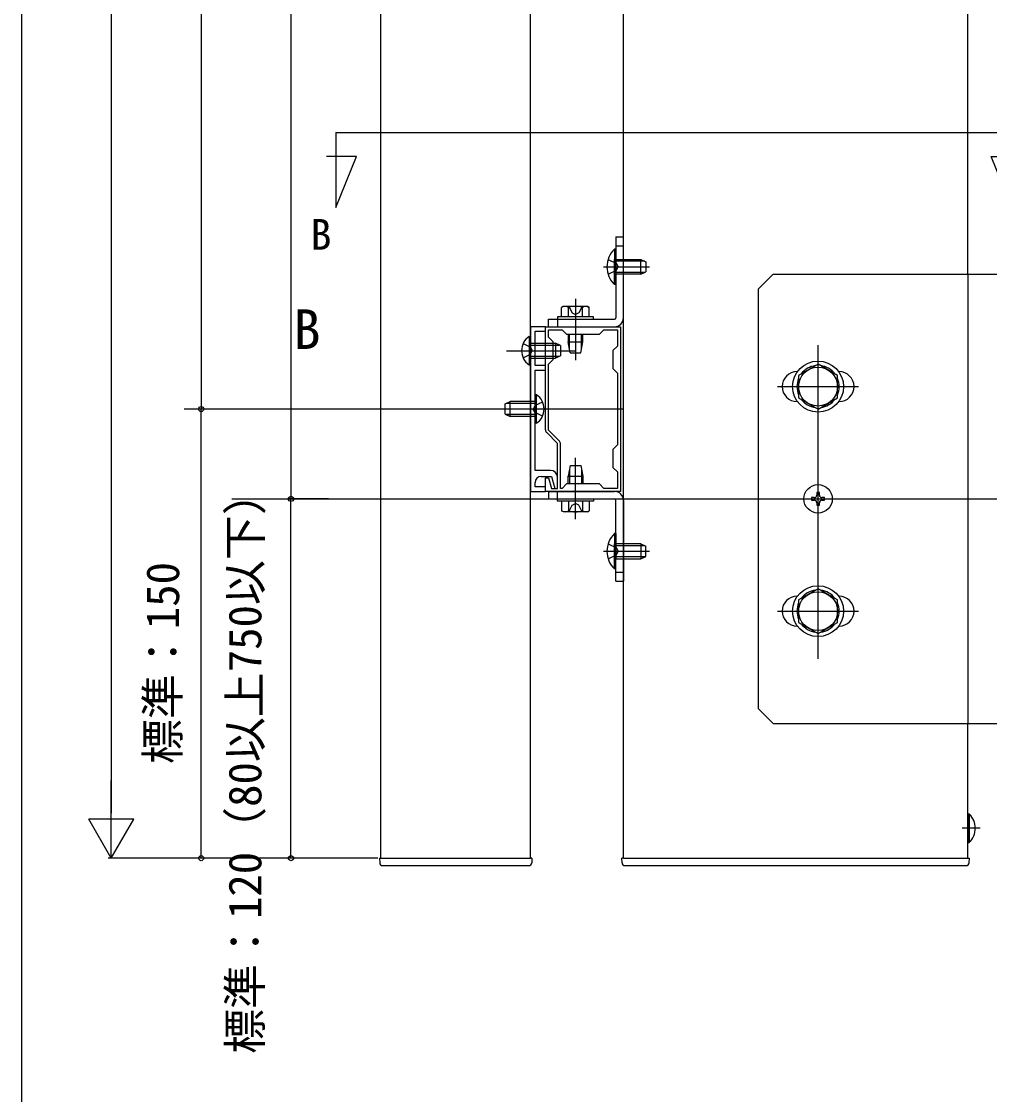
# Model space of a CAD drawing. Units: millimetres, scale not verified. Extents: x -875 to 875, y -1307 to 1299.
# Drawn here: x -874.9 to -551.6, y -36.9 to 321.5 of the extents above; entities that cross this region are included whole.
import ezdxf
from ezdxf.enums import TextEntityAlignment as Align

# ---------------------------------------------------------------- set-up
doc = ezdxf.new("R2010")
doc.units = ezdxf.units.MM
doc.header["$LTSCALE"] = 4
for name, color, linetype in [('0-1_USER1', 3, 'Continuous'), ('0-2_YKK_11', 7, 'Continuous'), ('0-3_YKK_12', 2, 'Continuous'), ('0-4_YKK_13', 4, 'Continuous'), ('0-5_YKK_D', 6, 'Continuous'), ('0-6_YKK_ZWAK', 7, 'Continuous')]:
    doc.layers.add(name, color=color, linetype=linetype)
doc.styles.add('ＭＳ ゴシック', font='')
doc.styles.get('ＭＳ ゴシック').set_extended_font_data('MS Gothic')

msp = doc.modelspace()

# ---------------------------------------------------------------- linework, layer by layer
at = {"layer": '0-2_YKK_11'}
for points in [[(-704.9, 219.549), (-704.9, 164.549), (-699.9, 164.549), (-699.9, 166.049), (-703.4, 166.049), (-703.4, 167.549)], [(-698.2, 171.549), (-703.4, 171.549), (-703.4, 205.049), (-699.9, 205.049), (-699.9, 206.549), (-703.4, 206.549), (-703.4, 218.049), (-699.9, 218.049), (-699.9, 219.549), (-704.9, 219.549)], [(-674.9, 219.549), (-674.9, 164.549), (-699.9, 164.549), (-699.9, 169.049), (-698.9, 169.049), (-697.962, 165.549), (-695.9, 165.549), (-695.9, 180.549), (-699.519, 184.169)], [(-699.9, 185.088), (-699.9, 219.549), (-674.9, 219.549)], [(-695.281, 181.344), (-698.9, 184.963), (-698.9, 207.049), (-697.4, 208.549), (-697.4, 214.549), (-698.9, 216.049), (-698.9, 218.549), (-694.4, 218.549), (-692.9, 217.049), (-681.9, 217.049), (-680.4, 218.549), (-675.9, 218.549), (-675.9, 213.051), (-677.4, 211.551), (-677.4, 205.551), (-675.9, 204.051)], [(-675.9, 204.051), (-675.9, 180.047), (-677.4, 178.547), (-677.4, 172.547), (-675.9, 171.047), (-675.9, 165.549), (-680.4, 165.549), (-681.9, 167.049), (-692.9, 167.049), (-694.4, 165.549), (-694.9, 165.549), (-694.9, 180.425)], [(-701.4, 169.549), (-697.9, 169.549), (-696.828, 165.55), (-695.9, 165.55), (-695.9, 169.249)]]:
    msp.add_lwpolyline(points, dxfattribs=at)
for centre, radius, start, end in [((-698.6, 185.088), 1.3, 179.99999, 224.99998), ((-696.2, 180.425), 1.3, 359.99999, 44.99998), ((-701.4, 167.549), 2, 90.00001, 179.99999), ((-698.2, 169.249), 2.3, 0.00001, 89.99999)]:
    msp.add_arc(centre, radius, start, end, dxfattribs=at)
at = {"layer": '0-3_YKK_12'}
for p, q in [((-754.9, 42.049), (-754.9, 780.714)), ((-704.9, 42.049), (-704.9, 780.714)), ((-673.9, 42.049), (-673.9, 780.714)), ((-558.9, 237.049), (-558.9, 515.049)), ((-558.9, 237.049), (-558.9, 87.049)), ((-673.9, 192.049), (-820.601, 192.049)), ((-558.9, 42.049), (-558.9, 87.049)), ((-754.9, 42.049), (-704.9, 42.049)), ((-673.9, 42.049), (-558.9, 42.049))]:
    msp.add_line(p, q, dxfattribs=at)
for points in [[(-769.9, 284.362), (-769.9, 259.362), (-763.024, 276.423), (-773.024, 276.423)], [(-769.9, 284.362), (-544.24, 284.362), (-544.24, 259.362), (-551.117, 276.423), (-541.117, 276.423)]]:
    msp.add_lwpolyline(points, dxfattribs=at)
at = {"layer": '0-4_YKK_13'}
for p, q in [((-676.4, 249.549), (-673.9, 249.549)), ((-676.4, 249.549), (-676.4, 222.549)), ((-673.9, 222.549), (-673.9, 249.549)), ((-676.909, 245.45), (-676.909, 237.05)), ((-676.4, 245.45), (-676.909, 245.45)), ((-676.4, 246.549), (-673.9, 246.549)), ((-676.4, 245.45), (-676.4, 237.05)), ((-676.909, 233.65), (-676.909, 242.05)), ((-676.4, 233.65), (-676.4, 242.05)), ((-676.4, 242.05), (-668.1, 242.05)), ((-666.71, 241.395), (-676.4, 241.395)), ((-668.1, 237.05), (-668.1, 242.05)), ((-668.1, 242.05), (-666.4, 241.25)), ((-666.4, 241.25), (-666.4, 237.85)), ((-680.496, 239.55), (-665.2, 239.55)), ((-679.314, 239.55), (-669.26, 239.55)), ((-666.71, 237.704), (-676.4, 237.704)), ((-668.1, 237.05), (-676.4, 237.05)), ((-668.1, 237.05), (-666.4, 237.85)), ((-623.9, 237.049), (-628.9, 232.049)), ((-623.9, 237.049), (-528.9, 237.049)), ((-676.4, 233.65), (-676.909, 233.65)), ((-628.9, 232.049), (-628.9, 92.049)), ((-693.9, 226.349), (-694.519, 225.992)), ((-694.519, 222.849), (-694.519, 225.992)), ((-685.9, 226.349), (-693.9, 226.349)), ((-692.209, 222.849), (-692.209, 225.992)), ((-689.9, 228.849), (-689.9, 208.349)), ((-689.9, 226.302), (-689.9, 216.02)), ((-687.591, 222.849), (-687.591, 225.992)), ((-685.9, 226.349), (-685.281, 225.992)), ((-685.281, 222.849), (-685.281, 225.992)), ((-685.281, 222.849), (-694.519, 222.849)), ((-687.4, 222.849), (-692.4, 222.849)), ((-698.9, 222.049), (-676.9, 222.049)), ((-698.9, 219.549), (-698.9, 222.049)), ((-698.9, 219.549), (-676.9, 219.549)), ((-695.9, 222.049), (-695.9, 219.549)), ((-705.409, 216.299), (-704.9, 216.299)), ((-704.9, 216.299), (-704.9, 206.799)), ((-692.4, 217.049), (-692.4, 214.449)), ((-691.914, 212.116), (-691.914, 217.049)), ((-687.886, 212.116), (-687.886, 217.049)), ((-687.4, 214.449), (-687.4, 217.049)), ((-712.9, 211.549), (-689.9, 211.549)), ((-696.6, 214.049), (-696.6, 209.049)), ((-694.9, 213.249), (-696.6, 214.049)), ((-694.9, 213.249), (-694.9, 209.849)), ((-692.4, 214.449), (-687.4, 214.449)), ((-691.65, 210.849), (-692.4, 214.449)), ((-688.15, 210.849), (-687.4, 214.449)), ((-608.9, 108.579), (-608.9, 213.421)), ((-694.9, 209.849), (-696.6, 209.049)), ((-691.65, 210.849), (-688.15, 210.849)), ((-615.774, 204.549), (-615.9, 204.549)), ((-601.9, 204.549), (-602.026, 204.549)), ((-622.398, 199.549), (-595.402, 199.549)), ((-713.4, 193.749), (-711.7, 194.549)), ((-713.4, 190.349), (-713.4, 193.749)), ((-703.4, 193.895), (-713.09, 193.895)), ((-703.4, 194.549), (-711.7, 194.549)), ((-703.4, 187.299), (-703.4, 196.799)), ((-615.774, 194.549), (-615.9, 194.549)), ((-601.9, 194.549), (-602.026, 194.549)), ((-713.4, 190.349), (-711.7, 189.549)), ((-703.4, 190.204), (-713.09, 190.204)), ((-702.891, 187.299), (-703.4, 187.299)), ((-689.9, 155.249), (-689.9, 175.749)), ((-691.65, 173.249), (-692.4, 169.649)), ((-691.65, 173.249), (-688.15, 173.249)), ((-688.15, 173.249), (-687.4, 169.649)), ((-692.4, 167.049), (-692.4, 169.649)), ((-692.4, 169.649), (-687.4, 169.649)), ((-691.914, 171.982), (-691.914, 167.049)), ((-687.886, 171.982), (-687.886, 167.049)), ((-687.4, 169.649), (-687.4, 167.049)), ((-689.9, 157.796), (-689.9, 168.079)), ((-804.601, 162.049), (-438.594, 162.049)), ((-698.9, 164.549), (-676.9, 164.549)), ((-698.9, 164.549), (-698.9, 162.049)), ((-698.9, 162.049), (-676.9, 162.049)), ((-695.9, 162.049), (-695.9, 164.549)), ((-676.4, 134.549), (-676.4, 161.549)), ((-673.9, 161.549), (-673.9, 134.549)), ((-607.61, 161.619), (-606.75, 161.619)), ((-694.519, 161.249), (-694.519, 158.107)), ((-685.281, 161.249), (-694.519, 161.249)), ((-693.9, 157.749), (-694.519, 158.107)), ((-685.9, 157.749), (-693.9, 157.749)), ((-687.4, 161.249), (-692.4, 161.249)), ((-692.209, 161.249), (-692.209, 158.107)), ((-687.591, 161.249), (-687.591, 158.107)), ((-685.9, 157.749), (-685.281, 158.107)), ((-685.281, 161.249), (-685.281, 158.107)), ((-676.909, 150.449), (-676.909, 142.049)), ((-676.4, 150.449), (-676.909, 150.449)), ((-676.909, 138.649), (-676.909, 147.049)), ((-676.4, 150.449), (-676.4, 142.049)), ((-668.1, 147.049), (-676.4, 147.049)), ((-676.4, 138.649), (-676.4, 147.049)), ((-668.1, 147.049), (-668.1, 142.049)), ((-668.1, 147.049), (-666.4, 146.249)), ((-680.496, 144.549), (-665.2, 144.549)), ((-679.314, 144.549), (-669.26, 144.549)), ((-666.71, 146.395), (-676.4, 146.395)), ((-666.4, 142.849), (-666.4, 146.249)), ((-666.71, 142.703), (-676.4, 142.703)), ((-676.4, 142.049), (-668.1, 142.049)), ((-668.1, 142.049), (-666.4, 142.849)), ((-676.4, 138.649), (-676.909, 138.649)), ((-676.4, 137.549), (-673.9, 137.549)), ((-676.4, 134.549), (-673.9, 134.549)), ((-615.774, 129.549), (-615.9, 129.549)), ((-601.9, 129.549), (-602.026, 129.549)), ((-622.398, 124.549), (-595.402, 124.549)), ((-615.774, 119.549), (-615.9, 119.549)), ((-601.9, 119.549), (-602.026, 119.549)), ((-628.9, 92.049), (-623.9, 87.049)), ((-623.9, 87.049), (-528.9, 87.049)), ((-558.9, 56.799), (-558.9, 47.299)), ((-558.9, 56.799), (-558.391, 56.799)), ((-558.9, 54.049), (-558.9, 50.049)), ((-558.391, 56.799), (-558.391, 47.299)), ((-554.761, 52.049), (-560.826, 52.049)), ((-558.9, 47.299), (-558.391, 47.299)), ((-755.359, 42.049), (-755.278, 40.497)), ((-755.359, 42.049), (-754.9, 42.049)), ((-754.279, 39.549), (-705.521, 39.549)), ((-704.441, 42.049), (-704.9, 42.049)), ((-704.441, 42.049), (-704.522, 40.497)), ((-674.359, 40.497), (-674.441, 42.049)), ((-673.9, 42.049), (-674.441, 42.049)), ((-673.361, 39.549), (-559.439, 39.549)), ((-558.9, 42.049), (-558.359, 42.049)), ((-558.441, 40.497), (-558.359, 42.049))]:
    msp.add_line(p, q, dxfattribs=at)
for points in [[(-679.011, 242.05), (-676.233, 240.695), (-675.624, 239.55)], [(-679.011, 237.05), (-676.233, 238.405), (-675.624, 239.55)], [(-692.1, 226.349), (-691.05, 224.196), (-689.9, 223.585)], [(-687.7, 226.349), (-688.75, 224.196), (-689.9, 223.585)], [(-705.409, 216.299), (-705.409, 206.799), (-704.9, 206.799)], [(-707.4, 213.899), (-704.93, 212.694), (-704.321, 211.549)], [(-707.4, 209.199), (-704.93, 210.404), (-704.321, 211.549)], [(-704.9, 214.049), (-703.4, 214.049), (-699.9, 214.049)], [(-704.9, 213.395), (-703.4, 213.395), (-699.9, 213.395)], [(-699.9, 214.049), (-697.4, 214.049), (-696.6, 214.049)], [(-699.9, 213.395), (-697.4, 213.395), (-695.21, 213.395)], [(-704.9, 209.704), (-703.4, 209.704), (-699.9, 209.704)], [(-704.9, 209.049), (-703.4, 209.049), (-699.9, 209.049)], [(-699.9, 209.704), (-697.4, 209.704), (-695.21, 209.704)], [(-699.9, 209.049), (-697.4, 209.049), (-696.6, 209.049)], [(-703.4, 189.549), (-711.7, 189.549), (-711.7, 194.549)], [(-700.9, 194.399), (-703.37, 193.194), (-703.979, 192.049)], [(-702.891, 187.299), (-702.891, 196.799), (-703.4, 196.799)], [(-700.9, 189.699), (-703.37, 190.904), (-703.979, 192.049)], [(-610.19, 162.479), (-611.05, 162.479), (-611.05, 161.619), (-610.19, 161.619)], [(-608.47, 163.339), (-608.47, 164.199), (-609.33, 164.199), (-609.33, 163.339)], [(-606.75, 161.619), (-606.75, 162.479), (-607.61, 162.479)], [(-692.1, 157.749), (-691.05, 159.902), (-689.9, 160.514)], [(-687.7, 157.749), (-688.75, 159.902), (-689.9, 160.514)], [(-609.33, 160.759), (-609.33, 159.899), (-608.47, 159.899), (-608.47, 160.759)], [(-679.011, 147.049), (-676.233, 145.694), (-675.624, 144.549)], [(-679.011, 142.049), (-676.233, 143.404), (-675.624, 144.549)]]:
    msp.add_lwpolyline(points, dxfattribs=at)
for points in [[(-695.9, 222.049), (-683.9, 222.049), (-683.9, 222.849), (-695.9, 222.849)], [(-608.9, 192.044), (-602.4, 195.796), (-602.4, 203.302), (-608.9, 207.055), (-615.4, 203.302), (-615.4, 195.796)], [(-695.9, 162.049), (-683.9, 162.049), (-683.9, 161.249), (-695.9, 161.249)], [(-608.9, 117.044), (-602.4, 120.796), (-602.4, 128.302), (-608.9, 132.055), (-615.4, 128.302), (-615.4, 120.796)]]:
    msp.add_lwpolyline(points, close=True, dxfattribs=at)
for centre, radius in [((-608.9, 199.549), 8.5), ((-608.9, 199.549), 6.5), ((-608.9, 162.049), 4.75), ((-608.9, 124.549), 8.5), ((-608.9, 124.549), 6.5)]:
    msp.add_circle(centre, radius, dxfattribs=at)
for centre, radius, start, end in [((-671.168, 239.55), 8.232, 134.2189, 225.7811), ((-693.364, 224.305), 2.045, 55.61575, 124.38425), ((-689.9, 218.707), 7.643, 72.41205, 107.58795), ((-686.436, 224.305), 2.045, 55.61575, 124.38425), ((-676.9, 222.549), 0.5, 270, 0), ((-676.9, 222.549), 3, 270, 0), ((-702.126, 211.549), 5.774, 124.65097, 235.34903), ((-615.9, 199.549), 5, 90, 180), ((-608.9, 199.549), 7.05, 97.21814, 142.78186), ((-608.9, 199.549), 7.05, 37.21814, 82.78186), ((-601.9, 199.549), 5, 0, 90), ((-608.9, 199.549), 7.05, 157.21814, 202.78186), ((-608.9, 199.549), 7.05, 337.21814, 22.78186), ((-615.9, 199.549), 5, 180, 270), ((-601.9, 199.549), 5, 270, 0), ((-706.174, 192.049), 5.774, 304.65097, 55.34903), ((-608.9, 199.549), 7.05, 217.21814, 262.78186), ((-608.9, 199.549), 7.05, 277.21814, 322.78186), ((-676.9, 161.549), 3, 0, 90), ((-676.9, 161.549), 0.5, 0, 90), ((-610.19, 163.339), 0.86, 270, 0), ((-610.19, 160.759), 0.86, 0, 90), ((-607.61, 163.339), 0.86, 180, 270), ((-607.61, 160.759), 0.86, 90, 180), ((-693.364, 159.794), 2.045, 235.61575, 304.38425), ((-689.9, 165.392), 7.643, 252.41205, 287.58795), ((-686.436, 159.794), 2.045, 235.61575, 304.38425), ((-671.168, 144.549), 8.232, 134.2189, 225.7811), ((-615.9, 124.549), 5, 90, 180), ((-608.9, 124.549), 7.05, 97.21814, 142.78186), ((-608.9, 124.549), 7.05, 37.21814, 82.78186), ((-601.9, 124.549), 5, 0, 90), ((-608.9, 124.549), 7.05, 157.21814, 202.78186), ((-608.9, 124.549), 7.05, 337.21814, 22.78186), ((-615.9, 124.549), 5, 180, 270), ((-601.9, 124.549), 5, 270, 0), ((-608.9, 124.549), 7.05, 217.21814, 262.78186), ((-608.9, 124.549), 7.05, 277.21814, 322.78186), ((-563.061, 52.049), 6.661, 314.51496, 45.48504), ((-754.279, 40.549), 1, 183, 270), ((-705.521, 40.549), 1, 270, 357), ((-673.361, 40.549), 1, 183, 270), ((-559.439, 40.549), 1, 270, 357)]:
    msp.add_arc(centre, radius, start, end, dxfattribs=at)
at = {"layer": '0-5_YKK_D'}
for p, q in [((-844.9, 1025.6), (-844.9, 57.049)), ((-784.9, 565.049), (-784.9, 162.049)), ((-814.9, 542.049), (-814.9, 192.049)), ((-772.379, 192.049), (-815.9, 192.049)), ((-772.379, 192.049), (-815.9, 192.049)), ((-814.9, 42.049), (-814.9, 192.049)), ((-772.379, 162.049), (-785.9, 162.049)), ((-772.379, 162.049), (-785.9, 162.049)), ((-784.9, 42.049), (-784.9, 162.049)), ((-844.9, 42.049), (-844.9, 68.03)), ((-844.9, 42.049), (-852.4, 55.04)), ((-837.4, 55.04), (-852.4, 55.04)), ((-844.9, 42.049), (-837.4, 55.04)), ((-755.9, 42.049), (-845.9, 42.049)), ((-757.9, 42.049), (-815.9, 42.049)), ((-757.9, 42.049), (-785.9, 42.049))]:
    msp.add_line(p, q, dxfattribs=at)
for centre in [(-814.9, 192.049), (-814.9, 192.049), (-784.9, 162.049), (-784.9, 162.049), (-814.9, 42.049), (-784.9, 42.049)]:
    msp.add_circle(centre, 0.85, dxfattribs=at)
at = {"layer": '0-6_YKK_ZWAK'}
msp.add_line((-874.9, 1243.1), (-874.9, -1306.9), dxfattribs=at)

# ---------------------------------------------------------------- texts
at = {"layer": '0-1_USER1', "style": 'ＭＳ ゴシック'}
for height, p in [(10.26, (-778.361, 242.173)), (13.2, (-784.028, 208.173))]:
    msp.add_text('B', height=height, dxfattribs=at).set_placement(p, align=Align.BOTTOM_LEFT)
at = {"layer": '0-5_YKK_D', "style": 'ＭＳ ゴシック'}
for s, p in [('標準：120（80以上750以下）', (-791.494, -23.304)), ('標準：150', (-818.945, 73.498))]:
    msp.add_text(s, height=11, rotation=90, dxfattribs=at).set_placement(p, align=Align.BOTTOM_LEFT)

doc.saveas('drawing.dxf')
